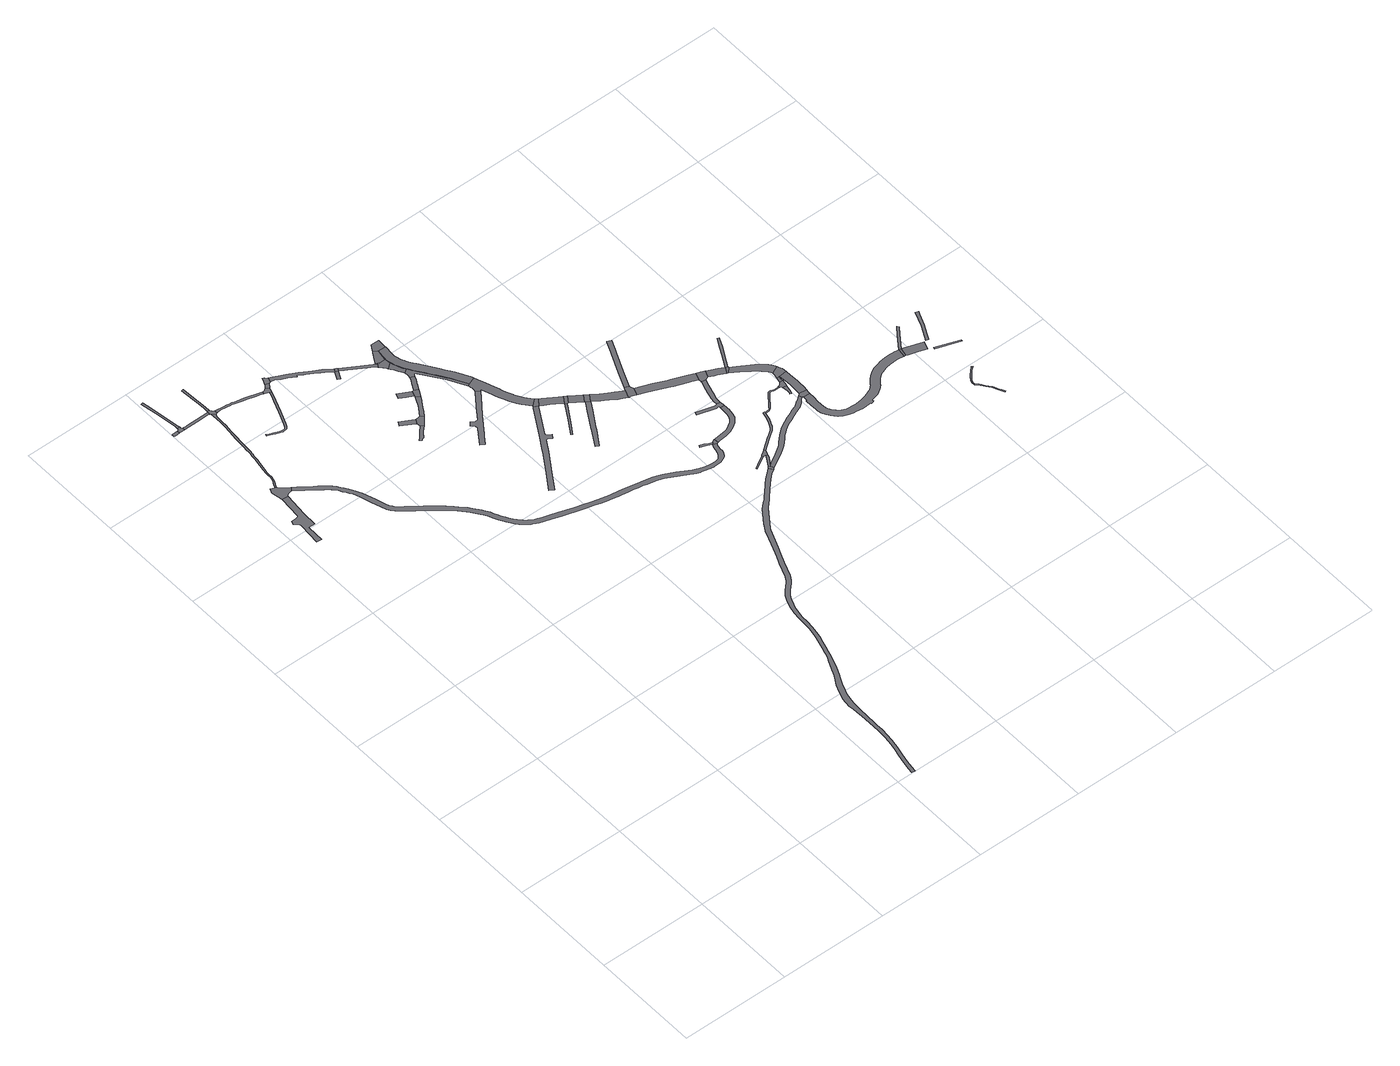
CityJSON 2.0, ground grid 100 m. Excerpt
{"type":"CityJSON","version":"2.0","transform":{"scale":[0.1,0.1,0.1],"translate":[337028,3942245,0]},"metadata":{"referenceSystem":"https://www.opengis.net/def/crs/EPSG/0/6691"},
"CityObjects":{
"road1":{"type":"Road","attributes":{"RoadStructureAttribute.sectionType":"1"},"geometry":[{"type":"MultiSurface","lod":"1","boundaries":[[[0,1,2,3,4,5,6,7,8,9,10,11,12,13,14,15,16,17]]]}]},
"road2":{"type":"Road","geometry":[{"type":"MultiSurface","lod":"1","boundaries":[[[18,19,20,21,0,17,22,23,24,25,26,27,28,29]]]}]},
"road3":{"type":"Road","geometry":[{"type":"MultiSurface","lod":"1","boundaries":[[[30,31,32,33,34,35]]]}]},
"road4":{"type":"Road","geometry":[{"type":"MultiSurface","lod":"1","boundaries":[[[34,36,37,38,39,40,41,42,43,44,35]]]}]},
"road5":{"type":"Road","attributes":{"RoadStructureAttribute.sectionType":"1"},"geometry":[{"type":"MultiSurface","lod":"1","boundaries":[[[45,46,47,48,49,50,51,52,53,54,55,42,41]]]}]},
"road6":{"type":"Road","attributes":{"RoadStructureAttribute.sectionType":"1"},"geometry":[{"type":"MultiSurface","lod":"1","boundaries":[[[28,56,57,58,59,60,61,62,63,64,65,66,67,68,69,70,71,72,73,74,75,76,77,78,79,80,81,82,83,84,85,86,87,88,89,90,91,92,93,94,95,96,97,98,99,100,101,102,103,104,105,106,107,108,109,110,111,29]]]}]},
"road7":{"type":"Road","attributes":{"RoadStructureAttribute.sectionType":"1"},"geometry":[{"type":"MultiSurface","lod":"1","boundaries":[[[112,113,114,115,38,37,116,117,118,119,120]]]}]},
"road8":{"type":"Road","geometry":[{"type":"MultiSurface","lod":"1","boundaries":[[[120,121,122,86,85,123,124,125,126,127,128,129,130,131,112]]]}]},
"road9":{"type":"Road","attributes":{"RoadStructureAttribute.sectionType":"1"},"geometry":[{"type":"MultiSurface","lod":"1","boundaries":[[[130,132,133,134,135,136,137,138,139,131]]]}]},
"road10":{"type":"Road","attributes":{"RoadStructureAttribute.sectionType":"1"},"geometry":[{"type":"MultiSurface","lod":"1","boundaries":[[[124,140,141,142,143,144,145,146,147,148,149,150,151,152,153,154,155,156,157,158,159,160,161,162,163,164,165,166,167,125]]]}]},
"road11":{"type":"Road","attributes":{"RoadStructureAttribute.sectionType":"1"},"geometry":[{"type":"MultiSurface","lod":"1","boundaries":[[[168,169,170,171,172,173,174,175,176,177,178,179,180,181,182,183,184,185,186,187,188,189,190,191,192,193,194,195]]]}]},
"road12":{"type":"Road","geometry":[{"type":"MultiSurface","lod":"1","boundaries":[[[196,197,198,199,200,154,153,201,202,195,194,203,204,205,206]]]}]},
"road13":{"type":"Road","attributes":{"RoadStructureAttribute.sectionType":"1"},"geometry":[{"type":"MultiSurface","lod":"1","boundaries":[[[207,208,209,196,206,210,211,212]]]}]},
"road14":{"type":"Road","geometry":[{"type":"MultiSurface","lod":"1","boundaries":[[[213,214,215,216,217,218,219,220,221,207,212]]]}]},
"road15":{"type":"Road","attributes":{"RoadStructureAttribute.sectionType":"1"},"geometry":[{"type":"MultiSurface","lod":"1","boundaries":[[[222,223,224,225,226,227,228,229,230,231,232,233,234,235,236,237,238,239,240,241,242,243,244,245,215,214]]]}]},
"road16":{"type":"Road","attributes":{"RoadStructureAttribute.sectionType":"1"},"geometry":[{"type":"MultiSurface","lod":"1","boundaries":[[[246,247,248,249,250,251,252,253,254,255]]]}]},
"road17":{"type":"Road","geometry":[{"type":"MultiSurface","lod":"1","boundaries":[[[256,257,258,259,260]]]}]},
"road18":{"type":"Road","attributes":{"RoadStructureAttribute.sectionType":"1"},"geometry":[{"type":"MultiSurface","lod":"1","boundaries":[[[261,262,263,264,265,266,267,268,269,270,271,272,273,274,275,276,277,278,279,280,281,282,283,284,285,286,287,288,289,290,291,292,293,294,295,296,297,298,299,300,301,302,303,304,305,306,307,308,309,310,311,312,313,314,315,316,317,318,319,320,321,322,323,324,325,326,327,328,329,330,331,332,333,334,335,336,337,338,339,340,341,342,343,344,345,346,347,348,349,350,351,352,353,354,355,356,357,358,359,360,25,24,361,362,363,364,365,366,367,368,369,370,371,372,373,374,375,376,377,378,379,380,381,382,383,384,385,386,387,388,389,390,391,392,393,394,395,396,397,398,399,400,401,402,403,404,405,406,407,408,409,410,411,412,413,414,415,416,417,418,419,420,421,422,423,424,425,426,427,428,429,430,431,432,433,434,435,436,437,438,439,440,441,442,443,444,445,446,447,448,449,450,451,452,453,454,455,456,457,458,459]]]}]},
"road19":{"type":"Road","geometry":[{"type":"MultiSurface","lod":"1","boundaries":[[[246,255,460,461,462,463,256,260]]]}]},
"road20":{"type":"Road","attributes":{"RoadStructureAttribute.sectionType":"1"},"geometry":[{"type":"MultiSurface","lod":"1","boundaries":[[[464,465,466,467,468,469,470,471,472,473,474,475,476,477,478,479,480,481,482,483,484,485,486,487,488,489,490,491,492,493,494,495,496,497,498,499,500,501,502,503,504,505,506,507,508,509,510,511,512,513,514,515,516,517,518,519,520,521,522,523,524,525,526,527,528,529,530,531,532,533,534,535,536,537,538,539,540,541,542,543,544,545,546,547,548,549,550,551,552,553,554,555,556,557,558,559,560,561,562,563,564,565,566,567,568,569,570,571,572,573,574,575,576,577,578,579,580,581,582,583,584]]]}]},
"road21":{"type":"Road","geometry":[{"type":"MultiSurface","lod":"1","boundaries":[[[585,239,238,586,587]]]}]},
"road22":{"type":"Road","attributes":{"RoadStructureAttribute.sectionType":"1"},"geometry":[{"type":"MultiSurface","lod":"1","boundaries":[[[588,589,590,591,592,462,461,593,594,595,596,597]]]}]},
"road23":{"type":"Road","geometry":[{"type":"MultiSurface","lod":"1","boundaries":[[[598,599,600,601,602,603,604]]]}]},
"road24":{"type":"Road","attributes":{"RoadStructureAttribute.sectionType":"1"},"geometry":[{"type":"MultiSurface","lod":"1","boundaries":[[[605,606,607,587,586,238,608,609,586,610,611,612,613,614,615]]]}]},
"road25":{"type":"Road","geometry":[{"type":"MultiSurface","lod":"1","boundaries":[[[616,617,618,619,620,598,604,621,588,597]]]}]},
"road26":{"type":"Road","attributes":{"RoadStructureAttribute.sectionType":"1"},"geometry":[{"type":"MultiSurface","lod":"1","boundaries":[[[622,623,624,625,626,627,628,629,630,631,632,633,634,635,636,637,638,639,640,641,642,643,644,645]]]}]},
"road27":{"type":"Road","geometry":[{"type":"MultiSurface","lod":"1","boundaries":[[[646,647,648,649,650,651,652,653,654,655,656,657,658,659,660,661,662,663,664,665,666,667,668,669,670,671,672,673,674]]]}]},
"road28":{"type":"Road","geometry":[{"type":"MultiSurface","lod":"1","boundaries":[[[617,675,676,677,678,679,680,681,682,618]]]}]},
"road29":{"type":"Road","geometry":[{"type":"MultiSurface","lod":"1","boundaries":[[[683,684,685,686,687,688,689,605,615,690,691,692]]]}]},
"road30":{"type":"Road","attributes":{"RoadStructureAttribute.sectionType":"1"},"geometry":[{"type":"MultiSurface","lod":"1","boundaries":[[[693,694,695,696,697,698,699,700,701,702,703,704,705,683,692]]]}]},
"road31":{"type":"Road","attributes":{"RoadStructureAttribute.sectionType":"1"},"geometry":[{"type":"MultiSurface","lod":"1","boundaries":[[[706,707,708,709,710,711,686,685,712,713,714,715]]]}]},
"road32":{"type":"Road","attributes":{"RoadStructureAttribute.sectionType":"1"},"geometry":[{"type":"MultiSurface","lod":"1","boundaries":[[[678,716,717,718,719,720,721,722,723,724,725,726,727,728,729,730,731,732,733,734,735,736,699,698,737,738,679]]]}]},
"road33":{"type":"Road","geometry":[{"type":"MultiSurface","lod":"1","boundaries":[[[739,740,715,714,741,742,743]]]}]},
"road34":{"type":"Road","attributes":{"RoadStructureAttribute.sectionType":"1"},"geometry":[{"type":"MultiSurface","lod":"1","boundaries":[[[744,745,746,747,748,749,750,751,752,753,754,755,756,757,758,759,741,714,760,761,762,763,764,765,766,767,768,769,770,771,772,773,774,775,776,777,725,778]]]}]},
"road35":{"type":"Road","geometry":[{"type":"MultiSurface","lod":"1","boundaries":[[[725,724,779,780,781,782,645,644,783,784,785,786,787,788,789,790,791,792,793,794,795,796,797,798,799,800,801,802,803,804,805,806,807,778]]]}]},
"road36":{"type":"Road","geometry":[{"type":"MultiSurface","lod":"1","boundaries":[[[808,809,796,795,646,674]]]}]},
"road37":{"type":"Road","attributes":{"RoadStructureAttribute.sectionType":"1"},"geometry":[{"type":"MultiSurface","lod":"1","boundaries":[[[810,811,812,813,814,815,816,817,818,819,820]]]}]},
"road38":{"type":"Road","attributes":{"RoadStructureAttribute.sectionType":"1"},"geometry":[{"type":"MultiSurface","lod":"1","boundaries":[[[821,822,823,824,825,826,827,828,808,674]]]}]},
"road39":{"type":"Road","geometry":[{"type":"MultiSurface","lod":"1","boundaries":[[[819,829,830,831,832,826,825,833,834,820]]]}]},
"road40":{"type":"Road","attributes":{"RoadStructureAttribute.sectionType":"1"},"geometry":[{"type":"MultiSurface","lod":"1","boundaries":[[[835,836,837,838,839,840,841,842,843,844,845,846,847,848,835,849,850,851,852,853,854,855,856,857,858,859,860,861,862,863,864,865]]]}]},
"road41":{"type":"Road","attributes":{"RoadStructureAttribute.sectionType":"1"},"geometry":[{"type":"MultiSurface","lod":"1","boundaries":[[[866,832,831,867,868]]]}]},
"road42":{"type":"Road","geometry":[{"type":"MultiSurface","lod":"1","boundaries":[[[868,867,836,835,865]]]}]},
"road43":{"type":"Road","geometry":[{"type":"MultiSurface","lod":"1","boundaries":[[[869,870,871,872,873,874,875,459]]]}]},
"road44":{"type":"Road","geometry":[{"type":"MultiSurface","lod":"1","boundaries":[[[876,877,869,459,458,878,879,880]]]}]},
"road45":{"type":"Road","geometry":[{"type":"MultiSurface","lod":"1","boundaries":[[[881,882,883,884,885,886]]]}]},
"road46":{"type":"Road","geometry":[{"type":"MultiSurface","lod":"1","boundaries":[[[887,888,889,890,464,584]]]}]},
"road47":{"type":"Road","attributes":{"RoadStructureAttribute.sectionType":"1"},"geometry":[{"type":"MultiSurface","lod":"1","boundaries":[[[891,892,890,889,893,894,895,896]]]}]},
"road48":{"type":"Road","geometry":[{"type":"MultiSurface","lod":"1","boundaries":[[[897,898,899,857,856,900,901,902,903,904,905,906]]]}]},
"road49":{"type":"Road","geometry":[{"type":"MultiSurface","lod":"1","boundaries":[[[895,907,908,909,910,911,912,913,886,885,914,896]]]}]},
"road50":{"type":"Road","attributes":{"RoadStructureAttribute.sectionType":"1"},"geometry":[{"type":"MultiSurface","lod":"1","boundaries":[[[915,916,917,918,919,920,921,922,923,924,925,926,927,928,929,930,931,932,933,934,935,936,937,938,939,940,941,942,943,944,945,946,947,948,949,950,951,952,953,954,955,956,876,880]]]}]},
"road51":{"type":"Road","geometry":[{"type":"MultiSurface","lod":"1","boundaries":[[[957,958,959,960,961,962,963,964,965,939,938,966,967]]]}]},
"road52":{"type":"Road","attributes":{"RoadStructureAttribute.sectionType":"1"},"geometry":[{"type":"MultiSurface","lod":"1","boundaries":[[[897,968,969,970,971,972,973,974,975,976,898]]]}]},
"road53":{"type":"Road","attributes":{"RoadStructureAttribute.sectionType":"1"},"geometry":[{"type":"MultiSurface","lod":"1","boundaries":[[[977,978,979,980,981,906,905,982,983,984,985,986,987,988,989]]]}]},
"road54":{"type":"Road","attributes":{"RoadStructureAttribute.sectionType":"1"},"geometry":[{"type":"MultiSurface","lod":"1","boundaries":[[[990,991,992,993,994,995,996,997,998,999,1000,1001,1002,1003,1004,1005,1006,1007,1008,1009,1010,1011,1012,889,888,1013,1014,1015,1016,1017,1018,1019,1020,1021,1022,1023,1024,1025,1026,1027,1028,1029,1030,1031,1032,1033,1034,1035,1036,1037,1038]]]}]},
"road55":{"type":"Road","attributes":{"RoadStructureAttribute.sectionType":"1"},"geometry":[{"type":"MultiSurface","lod":"1","boundaries":[[[1039,1040,1041,1042,1043,1044,1045,1046,1047,1048,1049,1050,1051,1052,957,967]]]}]},
"road56":{"type":"Road","attributes":{"RoadStructureAttribute.sectionType":"1"},"geometry":[{"type":"MultiSurface","lod":"1","boundaries":[[[1053,1054,1055,1056,1057,1058,1059,1060,1061,1062,1063,1064,1065,1066,1067,1068,1069,1070,1071,1072,1073,1074,1075,1076,1077,1078,1079,1080,1081,1082,1083,909,908,1084,1085,1086,1087,1088,1089,1090,1091,1092,1093,1094,1095,1096,1097,1098,1099,1100,1101,1102,1103,1104,1105,1106,1107,1108,1109,1110,1111,1112,1113]]]}]},
"road57":{"type":"Road","geometry":[{"type":"MultiSurface","lod":"1","boundaries":[[[1114,1115,1046,1045,1116,1117,1118,989,988]]]}]},
"road58":{"type":"Road","attributes":{"RoadStructureAttribute.sectionType":"1"},"geometry":[{"type":"MultiSurface","lod":"1","boundaries":[[[1119,1120,1121,1122,1123,1124,1125,1126,1127,1128,1117,1116]]]}]},
"road59":{"type":"Road","geometry":[{"type":"MultiSurface","lod":"1","boundaries":[[[1129,1130,1131,1126,1125,1132]]]}]},
"road60":{"type":"Road","geometry":[{"type":"MultiSurface","lod":"1","boundaries":[[[1133,1134,1135,1136,1137,1138,1139,1140,1141]]]}]},
"road61":{"type":"Road","geometry":[{"type":"MultiSurface","lod":"1","boundaries":[[[1142,1143,1144,1145,1053,1113,1146,1147,1141,1140,1148,1149,1150,1151]]]}]},
"road62":{"type":"Road","attributes":{"RoadStructureAttribute.sectionType":"1"},"geometry":[{"type":"MultiSurface","lod":"1","boundaries":[[[1152,1153,1154,1155,1156,1157,1158,1159,1160,1161,1162,1163,1164,1165,1166,1167,1168,1169,1170,1171,1129,1132]]]}]},
"road63":{"type":"Road","geometry":[{"type":"MultiSurface","lod":"1","boundaries":[[[1172,1173,1174,1175,1176,990,1038,1177,1178]]]}]},
"road64":{"type":"Road","attributes":{"RoadStructureAttribute.sectionType":"1"},"geometry":[{"type":"MultiSurface","lod":"1","boundaries":[[[1131,1179,1180,1181,1182,1183,1184,1126]]]}]},
"road65":{"type":"Road","attributes":{"RoadStructureAttribute.sectionType":"1"},"geometry":[{"type":"MultiSurface","lod":"1","boundaries":[[[1185,1186,1187,1188,1189,1142,1151]]]}]},
"road66":{"type":"Road","attributes":{"RoadStructureAttribute.sectionType":"1"},"geometry":[{"type":"MultiSurface","lod":"1","boundaries":[[[1190,1191,1192,1193,1194,1195,1196,1197,1198,1199,1175,1174]]]}]},
"road67":{"type":"Road","geometry":[{"type":"MultiSurface","lod":"1","boundaries":[[[1200,1201,1202,1203,1187,1186,1204,1205,1195,1194,1206,1207,1163,1162]]]}]},
"road68":{"type":"Road","attributes":{"RoadStructureAttribute.sectionType":"1"},"geometry":[{"type":"MultiSurface","lod":"1","boundaries":[[[1208,1209,1210,1211,1212,1213,1214,1215,1216,1217,1218,1219,1220,1221,1222,1223,1224,1225,1226,1227,1228,1229,1230,1231,1232,1233,1234,1235,1236,1237,1238,1239,1240,1241,1242,1243,1244,1245,1246,1247,1248,1249,1250,1251,1252,1253,1254,1255,1256,1257,1258,1259,1260,1261,1262,1263,1264,1265,1266,1267,1268,1269,1270,1271,1272,1273,1274,1275,1276,1277,1278,1279,1280,1281,1282,1283,1284,1285,1286,1287,1288,1289,1290,1291,1292,1293,1294,1295,1296,1297,1298,1299,1300,1301,1172,1178]]]}]},
"road69":{"type":"Road","geometry":[{"type":"MultiSurface","lod":"1","boundaries":[[[1302,1303,1304,1305,1259,1258]]]}]},
"road70":{"type":"Road","attributes":{"RoadStructureAttribute.sectionType":"1"},"geometry":[{"type":"MultiSurface","lod":"1","boundaries":[[[1306,1307,1308,1309,1310,1311,1312,1313,1314,1315,1316,1317,1318,1319,1320,1321,1322,1323,1324,1325,1326,1327,1328,1329,1330,1331,1332,1333,1334,1335,1336,1337,1338,1339]]]}]},
"road71":{"type":"Road","geometry":[{"type":"MultiSurface","lod":"1","boundaries":[[[1340,1304,1303,1341,1342,1343,1344,1345]]]}]},
"road72":{"type":"Road","attributes":{"RoadStructureAttribute.sectionType":"1"},"geometry":[{"type":"MultiSurface","lod":"1","boundaries":[[[1346,1347,1348,1349,1305,1304]]]}]},
"road73":{"type":"Road","geometry":[{"type":"MultiSurface","lod":"1","boundaries":[[[1350,1306,1339,1351,1352,1353]]]}]},
"road74":{"type":"Road","geometry":[{"type":"MultiSurface","lod":"1","boundaries":[[[1354,1355,1356,1357]]]}]},
"road75":{"type":"Road","attributes":{"RoadStructureAttribute.sectionType":"1"},"geometry":[{"type":"MultiSurface","lod":"1","boundaries":[[[1358,1359,1360,1361,1362,1363,1364,1365]]]}]}
},
"vertices":[
[226,5370,0],[209,5161,0],[201,5154,0],[191,5149,0],[181,5147,0],[137,5147,0],[123,5112,0],[144,5099,0],[157,5086,0],[162,5077,0],[165,5065,0],[166,5055,0],[149,4856,0],[194,4853,0],[198,5012,0],[256,5008,0],[263,5152,0],[281,5365,0],
[263,5499,0],[261,5500,0],[225,5516,0],[207,5476,0],[287,5377,0],[299,5386,0],[339,5392,0],[362,5425,0],[274,5488,0],[274,5496,0],[275,5498,0],[265,5501,0],
[17,6445,0],[3,6444,0],[7,6419,0],[19,6420,0],[64,6423,0],[60,6448,0],
[79,6424,0],[114,6424,0],[114,6445,0],[108,6450,0],[103,6458,0],[102,6469,0],[79,6465,0],[76,6458,0],[71,6452,0],
[100,6478,0],[97,6498,0],[90,6550,0],[75,6660,0],[51,6809,0],[44,6849,0],[27,6846,0],[33,6806,0],[58,6657,0],[80,6495,0],[79,6476,0],
[280,5515,0],[296,5546,0],[303,5560,0],[308,5575,0],[313,5589,0],[316,5606,0],[317,5640,0],[319,5666,0],[324,5700,0],[334,5747,0],[336,5754,0],[348,5810,0],[349,5834,0],[353,5859,0],[358,5888,0],[358,5889,0],[362,5916,0],[363,5949,0],[367,5988,0],[371,6032,0],[373,6062,0],[376,6092,0],[384,6176,0],[392,6255,0],[394,6292,0],[396,6344,0],[396,6361,0],[399,6375,0],[401,6380,0],[406,6387,0],[378,6411,0],[380,6391,0],[380,6345,0],[378,6299,0],[377,6256,0],[369,6178,0],[361,6093,0],[356,6033,0],[352,5990,0],[348,5950,0],[347,5917,0],[344,5896,0],[343,5891,0],[338,5861,0],[334,5835,0],[333,5811,0],[323,5758,0],[312,5703,0],[309,5667,0],[307,5641,0],[306,5607,0],[303,5591,0],[298,5578,0],[294,5563,0],[287,5550,0],[271,5519,0],
[370,6444,0],[160,6443,0],[132,6443,0],[125,6444,0],[160,6423,0],[241,6423,0],[331,6423,0],[363,6424,0],[368,6423,0],
[371,6422,0],[375,6419,0],[415,6393,0],[424,6396,0],[423,6422,0],[418,6424,0],[410,6429,0],[402,6437,0],[398,6444,0],[394,6457,0],[375,6457,0],
[393,6505,0],[390,6584,0],[380,6754,0],[371,6753,0],[360,6752,0],[368,6628,0],[370,6583,0],[374,6503,0],
[465,6399,0],[506,6396,0],[532,6393,0],[547,6390,0],[569,6386,0],[587,6381,0],[622,6372,0],[649,6366,0],[682,6359,0],[705,6353,0],[731,6345,0],[769,6334,0],[821,6319,0],[833,6315,0],[840,6336,0],[825,6338,0],[775,6353,0],[736,6365,0],[711,6372,0],[687,6378,0],[653,6385,0],[626,6392,0],[603,6398,0],[584,6402,0],[573,6405,0],[559,6407,0],[534,6410,0],[508,6413,0],
[873,6291,0],[869,6269,0],[843,6209,0],[798,6094,0],[748,5972,0],[734,5944,0],[722,5931,0],[713,5927,0],[702,5926,0],[694,5926,0],[673,5932,0],[639,5944,0],[597,5963,0],[568,5975,0],[562,5961,0],[591,5949,0],[633,5931,0],[669,5918,0],[692,5911,0],[703,5911,0],[716,5913,0],[731,5918,0],[747,5936,0],[762,5966,0],[812,6088,0],[857,6203,0],[892,6289,0],[874,6296,0],
[877,6352,0],[869,6346,0],[863,6341,0],[853,6337,0],[848,6336,0],[860,6305,0],[870,6299,0],[893,6291,0],[901,6317,0],[905,6329,0],[907,6332,0],
[900,6385,0],[898,6379,0],[884,6361,0],[915,6344,0],[923,6361,0],[932,6370,0],
[938,6374,0],[946,6376,0],[965,6418,0],[953,6424,0],[946,6427,0],[943,6434,0],[943,6441,0],[928,6448,0],[913,6414,0],
[955,6376,0],[968,6375,0],[983,6374,0],[999,6370,0],[1012,6363,0],[1024,6352,0],[1033,6343,0],[1080,6321,0],[1147,6285,0],[1151,6296,0],[1199,6266,0],[1213,6258,0],[1295,6210,0],[1313,6199,0],[1327,6192,0],[1343,6181,0],[1405,6137,0],[1424,6162,0],[1343,6217,0],[1303,6240,0],[1228,6284,0],[1218,6290,0],[1183,6311,0],[1098,6357,0],
[1550,5272,0],[1507,5226,0],[1464,5175,0],[1448,5157,0],[1466,5143,0],[1483,5162,0],[1491,5157,0],[1530,5206,0],[1573,5251,0],[1574,5251,0],
[1568,5345,0],[1446,5415,0],[1424,5376,0],[1543,5307,0],[1545,5306,0],
[3167,3632,0],[3164,3617,0],[3159,3605,0],[3156,3592,0],[3153,3582,0],[3150,3566,0],[3145,3553,0],[3139,3538,0],[3125,3521,0],[3115,3513,0],[3106,3507,0],[3099,3502,0],[3088,3501,0],[3070,3500,0],[3046,3501,0],[3019,3505,0],[2997,3509,0],[2974,3513,0],[2932,3526,0],[2916,3533,0],[2901,3540,0],[2884,3548,0],[2858,3562,0],[2771,3612,0],[2676,3662,0],[2630,3679,0],[2601,3690,0],[2523,3705,0],[2492,3712,0],[2447,3721,0],[2406,3728,0],[2361,3736,0],[2299,3747,0],[2269,3751,0],[2258,3753,0],[2222,3759,0],[2188,3767,0],[2155,3775,0],[2121,3784,0],[2063,3799,0],[1996,3816,0],[1923,3837,0],[1856,3857,0],[1799,3877,0],[1724,3901,0],[1712,3905,0],[1663,3919,0],[1626,3934,0],[1605,3942,0],[1582,3954,0],[1574,3959,0],[1559,3969,0],[1540,3982,0],[1526,3997,0],[1510,4013,0],[1500,4023,0],[1493,4031,0],[1475,4058,0],[1455,4087,0],[1442,4110,0],[1424,4142,0],[1409,4171,0],[1396,4199,0],[1388,4224,0],[1367,4260,0],[1350,4283,0],[1304,4346,0],[1282,4374,0],[1258,4399,0],[1208,4455,0],[1161,4497,0],[1114,4535,0],[1050,4588,0],[1028,4607,0],[978,4646,0],[935,4678,0],[912,4697,0],[876,4726,0],[859,4741,0],[840,4766,0],[827,4788,0],[810,4827,0],[784,4915,0],[777,4936,0],[749,5024,0],[734,5052,0],[722,5076,0],[708,5100,0],[694,5124,0],[673,5152,0],[658,5178,0],[642,5200,0],[615,5228,0],[595,5247,0],[569,5267,0],[532,5298,0],[504,5320,0],[445,5363,0],[400,5396,0],[366,5422,0],[342,5390,0],[422,5332,0],[481,5290,0],[508,5268,0],[545,5238,0],[570,5218,0],[588,5201,0],[612,5176,0],[626,5157,0],[641,5130,0],[662,5103,0],[675,5081,0],[689,5057,0],[705,5021,0],[710,5008,0],[741,4902,0],[767,4812,0],[787,4767,0],[803,4740,0],[826,4711,0],[847,4692,0],[883,4662,0],[907,4642,0],[950,4610,0],[1000,4571,0],[1022,4552,0],[1085,4500,0],[1132,4462,0],[1177,4423,0],[1225,4369,0],[1248,4345,0],[1268,4319,0],[1316,4254,0],[1329,4235,0],[1347,4205,0],[1354,4182,0],[1369,4151,0],[1385,4121,0],[1402,4088,0],[1417,4063,0],[1438,4032,0],[1458,4003,0],[1477,3981,0],[1494,3965,0],[1511,3947,0],[1533,3932,0],[1550,3920,0],[1560,3915,0],[1586,3901,0],[1609,3892,0],[1648,3876,0],[1699,3862,0],[1710,3858,0],[1784,3834,0],[1842,3814,0],[1910,3794,0],[1984,3773,0],[2052,3756,0],[2109,3740,0],[2144,3731,0],[2177,3724,0],[2213,3715,0],[2262,3707,0],[2292,3702,0],[2353,3692,0],[2398,3684,0],[2438,3677,0],[2483,3668,0],[2514,3661,0],[2589,3646,0],[2615,3637,0],[2658,3621,0],[2749,3573,0],[2835,3523,0],[2862,3508,0],[2884,3497,0],[2901,3492,0],[2917,3487,0],[2929,3485,0],[2955,3477,0],[3004,3469,0],[3034,3465,0],[3062,3463,0],[3085,3464,0],[3103,3467,0],[3119,3474,0],[3142,3482,0],[3155,3489,0],[3161,3494,0],[3172,3507,0],[3188,3539,0],[3190,3548,0],[3193,3583,0],[3195,3595,0],[3198,3609,0],[3201,3618,0],[3205,3628,0],[3210,3635,0],[3175,3650,0],
[1614,5297,0],[1638,5327,0],[1611,5348,0],[1571,5343,0],
[3344,3178,0],[3325,3162,0],[3306,3145,0],[3259,3105,0],[3224,3070,0],[3213,3059,0],[3123,2961,0],[3108,2946,0],[3085,2926,0],[3039,2884,0],[2950,2759,0],[2907,2693,0],[2905,2690,0],[2876,2612,0],[2837,2508,0],[2800,2427,0],[2769,2357,0],[2718,2222,0],[2694,2183,0],[2680,2165,0],[2653,2140,0],[2621,2110,0],[2590,2072,0],[2567,2028,0],[2550,1979,0],[2538,1940,0],[2526,1886,0],[2518,1822,0],[2515,1748,0],[2510,1684,0],[2500,1627,0],[2488,1573,0],[2472,1517,0],[2455,1460,0],[2442,1412,0],[2428,1368,0],[2404,1318,0],[2369,1240,0],[2341,1179,0],[2314,1137,0],[2287,1091,0],[2258,1020,0],[2243,978,0],[2235,947,0],[2228,904,0],[2223,855,0],[2224,840,0],[2227,808,0],[2231,765,0],[2232,714,0],[2233,666,0],[2232,619,0],[2232,568,0],[2232,504,0],[2227,436,0],[2222,374,0],[2206,290,0],[2185,209,0],[2169,127,0],[2156,59,0],[2148,7,0],[2178,2,0],[2186,54,0],[2198,121,0],[2215,202,0],[2235,284,0],[2251,370,0],[2257,433,0],[2262,503,0],[2262,569,0],[2262,619,0],[2263,665,0],[2266,712,0],[2267,753,0],[2270,796,0],[2271,835,0],[2273,854,0],[2278,897,0],[2284,937,0],[2291,963,0],[2304,1003,0],[2331,1068,0],[2355,1115,0],[2378,1162,0],[2405,1226,0],[2435,1305,0],[2455,1357,0],[2470,1403,0],[2484,1452,0],[2501,1508,0],[2517,1566,0],[2530,1621,0],[2540,1680,0],[2545,1747,0],[2548,1819,0],[2559,1880,0],[2571,1930,0],[2585,1968,0],[2604,2013,0],[2623,2050,0],[2650,2083,0],[2680,2111,0],[2709,2137,0],[2727,2159,0],[2754,2204,0],[2806,2342,0],[2845,2428,0],[2874,2493,0],[2914,2598,0],[2945,2670,0],[2958,2690,0],[2987,2733,0],[3074,2855,0],[3113,2896,0],[3138,2920,0],[3153,2934,0],[3212,2998,0],[3252,3042,0],[3286,3076,0],[3332,3116,0],[3370,3142,0],
[1438,6155,0],[1434,6126,0],[1448,6148,0],
[1716,5527,0],[1696,5484,0],[1683,5459,0],[1662,5423,0],[1638,5385,0],[1667,5365,0],[1690,5405,0],[1724,5459,0],[1728,5466,0],[1753,5508,0],
[1737,5589,0],[1736,5590,0],[1625,5650,0],[1604,5603,0],[1661,5572,0],[1716,5542,0],[1719,5541,0],
[1712,5983,0],[1688,5997,0],[1508,6108,0],[1368,6062,0],[1394,6047,0],[1474,6100,0],[1478,6098,0],[1495,6087,0],[1628,6005,0],[1675,5975,0],[1695,5955,0],
[1784,5562,0],[1788,5570,0],[1752,5589,0],[1750,5587,0],[1744,5587,0],[1720,5538,0],
[2061,5202,0],[2032,5161,0],[2014,5139,0],[1986,5101,0],[1963,5069,0],[1935,5031,0],[1906,5029,0],[1878,5052,0],[1851,5018,0],[1876,4996,0],[1881,4964,0],[1871,4950,0],[1843,4910,0],[1842,4909,0],[1830,4891,0],[1779,4817,0],[1816,4794,0],[1867,4867,0],[1878,4883,0],[1879,4884,0],[1993,5043,0],[2057,5126,0],[2148,5246,0],[2112,5273,0],
[2355,4857,0],[2348,4845,0],[2226,4641,0],[2201,4600,0],[2129,4479,0],[2106,4440,0],[2093,4421,0],[1986,4257,0],[1884,4103,0],[1922,4078,0],[2024,4233,0],[2144,4416,0],[2211,4526,0],[2215,4527,0],[2219,4527,0],[2221,4526,0],[2224,4525,0],[2260,4502,0],[2284,4540,0],[2248,4563,0],[2242,4567,0],[2240,4570,0],[2240,4572,0],[2240,4577,0],[2242,4580,0],[2243,4581,0],[2263,4615,0],[2388,4824,0],[2395,4834,0],
[1808,5607,0],[1823,5634,0],[1840,5666,0],[1853,5696,0],[1817,5714,0],[1804,5684,0],[1787,5652,0],[1754,5594,0],
[1795,5931,0],[1791,5954,0],[1790,5983,0],[1744,5982,0],[1738,5978,0],[1732,5976,0],[1722,5977,0],[1701,5947,0],[1741,5898,0],[1745,5893,0],
[1757,5876,0],[1768,5861,0],[1780,5843,0],[1792,5817,0],[1801,5802,0],[1814,5774,0],[1852,5799,0],[1835,5823,0],[1827,5841,0],[1818,5863,0],[1812,5881,0],[1803,5906,0],[1802,5909,0],
[1763,6101,0],[1726,6039,0],[1703,6000,0],[1708,5996,0],[1715,5992,0],[1724,5987,0],[1790,5985,0],[1796,6028,0],[1806,6084,0],[1768,6109,0],
[1862,5712,0],[1869,5724,0],[1910,5670,0],[1934,5637,0],[1958,5602,0],[2017,5518,0],[2033,5493,0],[2062,5440,0],[2106,5351,0],[2129,5363,0],[2078,5449,0],[2048,5502,0],[2032,5528,0],[1975,5614,0],[1956,5642,0],[1952,5650,0],[1924,5689,0],[1899,5725,0],[1889,5739,0],[1882,5749,0],[1869,5769,0],[1819,5742,0],[1821,5730,0],
[1791,6144,0],[1774,6119,0],[1877,6082,0],[1880,6165,0],[1805,6167,0],
[2190,5404,0],[2123,5530,0],[2103,5562,0],[2079,5599,0],[2053,5639,0],[1947,5793,0],[1933,5814,0],[1911,5848,0],[1906,5857,0],[1896,5877,0],[1889,5891,0],[1882,5912,0],[1875,5936,0],[1869,5964,0],[1870,5991,0],[1877,6078,0],[1798,5995,0],[1796,5974,0],[1797,5958,0],[1801,5937,0],[1805,5919,0],[1813,5891,0],[1822,5863,0],[1832,5844,0],[1843,5821,0],[1873,5775,0],[1887,5753,0],[1938,5678,0],[1963,5641,0],[1974,5625,0],[1993,5599,0],[2061,5493,0],[2084,5450,0],[2126,5370,0],[2196,5388,0],
[2112,5340,0],[2116,5327,0],[2119,5312,0],[2118,5290,0],[2160,5258,0],[2162,5253,0],[2194,5162,0],[2197,5155,0],[2206,5127,0],[2219,5095,0],[2226,5081,0],[2230,5072,0],[2254,5017,0],[2281,4967,0],[2303,4932,0],[2341,4889,0],[2361,4867,0],[2417,4916,0],[2396,4939,0],[2363,4977,0],[2346,5005,0],[2321,5050,0],[2318,5056,0],[2299,5102,0],[2283,5146,0],[2274,5178,0],[2270,5189,0],[2234,5286,0],[2208,5358,0],
[2440,4895,0],[2431,4900,0],
[2556,4702,0],[2475,4574,0],[2428,4500,0],[2393,4445,0],[2407,4437,0],[2418,4454,0],[2441,4490,0],[2488,4565,0],[2571,4691,0],[2580,4710,0],[2565,4720,0],
[2429,4815,0],[2470,4791,0],[2549,4742,0],[2557,4736,0],[2566,4730,0],[2607,4789,0],[2577,4810,0],[2463,4880,0],
[2583,4712,0],[2585,4713,0],[2591,4710,0],[2633,4771,0],[2567,4727,0],[2567,4723,0],
[2735,4610,0],[2701,4631,0],[2697,4623,0],[2652,4550,0],[2564,4404,0],[2552,4384,0],[2546,4373,0],[2533,4349,0],[2460,4227,0],[2486,4209,0],[2578,4350,0],[2586,4364,0],[2597,4381,0],[2687,4529,0],[2801,4567,0],[2851,4533,0],[2856,4530,0],[2898,4503,0],[2910,4496,0],[2917,4490,0],[2929,4481,0],[2986,4454,0],[3020,4527,0],[3005,4533,0],[2977,4548,0],[2975,4549,0],[2943,4566,0],[2898,4592,0],[2846,4625,0],[2841,4628,0],[2778,4672,0],
[2690,4732,0],[2693,4639,0],[2736,4701,0],
[3188,3666,0],[3163,3678,0],[3129,3696,0],[3089,3713,0],[3080,3694,0],[3121,3678,0],[3155,3660,0],
[3218,3682,0],[3203,3674,0],[3215,3639,0],[3219,3640,0],[3224,3642,0],
[3385,3305,0],[3342,3280,0],[3276,3240,0],[3280,3231,0],[3396,3300,0],[3388,3308,0],
[3380,3149,0],[3389,3154,0],[3370,3185,0],[3358,3195,0],
[3418,3286,0],[3377,3219,0],[3401,3225,0],[3425,3263,0],[3436,3291,0],[3420,3297,0],
[3068,4539,0],[3031,4555,0],[3025,4539,0],[3000,4448,0],[3003,4454,0],[3006,4453,0],[3023,4446,0],[3055,4433,0],[3058,4432,0],[3084,4500,0],
[3438,3298,0],[3453,3337,0],[3444,3349,0],[3440,3346,0],[3414,3327,0],[3408,3324,0],[3399,3318,0],[3411,3298,0],
[3250,3645,0],[3270,3647,0],[3312,3651,0],[3319,3653,0],[3347,3659,0],[3365,3664,0],[3393,3676,0],[3417,3689,0],[3432,3699,0],[3451,3712,0],[3466,3728,0],[3482,3745,0],[3485,3751,0],[3490,3756,0],[3491,3757,0],[3492,3759,0],[3494,3763,0],[3496,3769,0],[3503,3794,0],[3507,3824,0],[3510,3856,0],[3510,3861,0],[3511,3891,0],[3511,3909,0],[3472,3906,0],[3471,3892,0],[3470,3859,0],[3467,3828,0],[3464,3804,0],[3456,3783,0],[3455,3780,0],[3449,3768,0],[3437,3755,0],[3425,3743,0],[3410,3732,0],[3396,3723,0],[3376,3712,0],[3356,3703,0],[3341,3697,0],[3266,3689,0],[3234,3686,0],[3220,3682,0],
[3473,3957,0],[3465,3955,0],[3451,3952,0],[3426,3959,0],[3288,3997,0],[3280,3968,0],[3446,3922,0],[3457,3923,0],[3472,3926,0],[3508,3926,0],[3506,3951,0],
[3134,4690,0],[3221,4878,0],[3235,4909,0],[3275,4997,0],[3239,5013,0],[3236,5008,0],[3192,4912,0],[3185,4896,0],[3098,4707,0],
[3503,4329,0],[3364,4385,0],[3342,4393,0],[3229,4442,0],[3157,4473,0],[3130,4406,0],[3228,4363,0],[3312,4326,0],[3336,4317,0],[3455,4272,0],[3476,4266,0],[3529,4242,0],[3555,4310,0],
[4018,3609,0],[3977,3580,0],[3964,3571,0],[3958,3565,0],[3944,3556,0],[3936,3550,0],[3928,3545,0],[3909,3538,0],[3867,3522,0],[3851,3514,0],[3832,3504,0],[3799,3491,0],[3758,3471,0],[3717,3448,0],[3691,3430,0],[3671,3416,0],[3642,3390,0],[3614,3362,0],[3589,3337,0],[3563,3311,0],[3531,3287,0],[3486,3257,0],[3417,3218,0],[3437,3183,0],[3507,3222,0],[3555,3254,0],[3589,3281,0],[3618,3309,0],[3642,3333,0],[3669,3361,0],[3695,3384,0],[3714,3397,0],[3739,3414,0],[3776,3435,0],[3816,3454,0],[3849,3468,0],[3883,3486,0],[3895,3490,0],[3923,3500,0],[3925,3501,0],[3945,3509,0],[3958,3516,0],[3973,3528,0],[3986,3538,0],[3995,3550,0],[3999,3557,0],[4004,3562,0],[4029,3582,0],[4035,3585,0],
[3507,3978,0],[3511,4005,0],[3521,4046,0],[3533,4079,0],[3540,4104,0],[3554,4148,0],[3571,4207,0],[3532,4212,0],[3531,4210,0],[3515,4160,0],[3494,4090,0],[3485,4056,0],[3480,4029,0],[3473,3990,0],
[3962,3788,0],[3951,3785,0],[3936,3784,0],[3921,3784,0],[3907,3786,0],[3889,3792,0],[3880,3794,0],[3873,3794,0],[3861,3789,0],[3844,3770,0],[3785,3694,0],[3766,3671,0],[3755,3656,0],[3746,3650,0],[3735,3646,0],[3721,3646,0],[3708,3650,0],[3697,3651,0],[3694,3650,0],[3693,3650,0],[3688,3646,0],[3683,3621,0],[3680,3605,0],[3674,3580,0],[3659,3542,0],[3650,3526,0],[3634,3496,0],[3616,3473,0],[3575,3445,0],[3558,3434,0],[3490,3384,0],[3497,3371,0],[3567,3422,0],[3627,3462,0],[3647,3487,0],[3652,3497,0],[3670,3531,0],[3673,3535,0],[3689,3575,0],[3695,3602,0],[3697,3611,0],[3704,3639,0],[3704,3641,0],[3719,3636,0],[3737,3636,0],[3751,3641,0],[3762,3649,0],[3769,3658,0],[3774,3665,0],[3793,3688,0],[3820,3723,0],[3852,3764,0],[3868,3781,0],[3875,3784,0],[3879,3784,0],[3887,3783,0],[3905,3776,0],[3921,3774,0],[3936,3774,0],[3952,3775,0],[3965,3775,0],
[3534,4232,0],[3533,4223,0],[3603,4217,0],[3630,4280,0],[3595,4295,0],
[3625,4207,0],[3651,4195,0],[3659,4192,0],[3671,4188,0],[3695,4177,0],[3715,4167,0],[3742,4153,0],[3771,4208,0],[3722,4236,0],[3655,4269,0],
[3794,4193,0],[3793,4197,0],[3792,4202,0],[3753,4148,0],
[3988,3707,0],[3986,3687,0],[3982,3677,0],[3978,3669,0],[3993,3664,0],[3996,3671,0],[4001,3684,0],[4017,3751,0],[3982,3759,0],
[3998,3814,0],[3992,3806,0],[3984,3798,0],[3969,3789,0],[3970,3774,0],[3976,3769,0],[4023,3777,0],[4025,3787,0],[4028,3810,0],[4028,3813,0],
[3830,4100,0],[3902,4046,0],[3936,4020,0],[3961,3999,0],[3964,3996,0],[3980,3982,0],[3995,3966,0],[4005,3955,0],[4011,3945,0],[4015,3937,0],[4019,3928,0],[4087,3955,0],[4082,3967,0],[4065,3998,0],[4049,4017,0],[4031,4034,0],[4012,4051,0],[3970,4082,0],[3941,4099,0],[3848,4157,0],
[4104,3575,0],[4106,3595,0],[4109,3619,0],[4038,3628,0],[4035,3621,0],[4039,3585,0],[4042,3579,0],
[3859,4322,0],[3890,4382,0],[3938,4478,0],[3921,4485,0],[3871,4392,0],[3840,4333,0],
[4029,3837,0],[4030,3860,0],[4010,3863,0],[4006,3844,0],[4002,3826,0],
[4113,3656,0],[4116,3717,0],[4118,3743,0],[4112,3824,0],[4112,3871,0],[4037,3860,0],[4042,3818,0],[4046,3744,0],[4042,3681,0],[4040,3659,0],
[4020,3919,0],[4019,3911,0],[4017,3901,0],[4010,3868,0],[4030,3866,0],[4033,3870,0],[4106,3914,0],[4092,3941,0],
[4042,3569,0],[4039,3530,0],[4032,3531,0],[4031,3463,0],[4031,3449,0],[4033,3415,0],[4034,3394,0],[4040,3361,0],[4057,3323,0],[4069,3304,0],[4077,3292,0],[4095,3270,0],[4117,3247,0],[4153,3225,0],[4198,3207,0],[4234,3196,0],[4259,3194,0],[4290,3191,0],[4321,3187,0],[4359,3189,0],[4396,3192,0],[4417,3196,0],[4402,3191,0],[4406,3181,0],[4420,3186,0],[4434,3191,0],[4433,3196,0],[4431,3206,0],[4445,3208,0],[4470,3215,0],[4503,3226,0],[4525,3238,0],[4545,3249,0],[4564,3266,0],[4567,3270,0],[4579,3282,0],[4592,3299,0],[4623,3336,0],[4640,3354,0],[4654,3365,0],[4667,3372,0],[4688,3381,0],[4703,3386,0],[4737,3396,0],[4740,3397,0],[4780,3405,0],[4818,3409,0],[4843,3409,0],[4874,3407,0],[4876,3406,0],[4918,3400,0],[4929,3477,0],[4887,3484,0],[4881,3484,0],[4845,3487,0],[4814,3487,0],[4768,3483,0],[4734,3475,0],[4718,3472,0],[4678,3460,0],[4660,3454,0],[4634,3443,0],[4612,3431,0],[4586,3411,0],[4565,3388,0],[4531,3348,0],[4525,3341,0],[4519,3332,0],[4509,3322,0],[4500,3313,0],[4488,3307,0],[4479,3302,0],[4472,3298,0],[4454,3290,0],[4418,3275,0],[4392,3267,0],[4373,3264,0],[4338,3260,0],[4317,3260,0],[4301,3260,0],[4272,3259,0],[4248,3262,0],[4220,3266,0],[4183,3281,0],[4158,3296,0],[4146,3310,0],[4128,3329,0],[4113,3353,0],[4102,3377,0],[4101,3380,0],[4097,3401,0],[4095,3440,0],[4094,3463,0],[4101,3525,0],
[4920,3400,0],[4932,3397,0],[4951,3473,0],[4934,3484,0],
[5244,2972,0],[5223,2953,0],[5181,2908,0],[5154,2873,0],[5147,2851,0],[5144,2837,0],[5146,2826,0],[5148,2817,0],[5157,2804,0],[5170,2794,0],[5171,2793,0],[5180,2779,0],[5195,2759,0],[5207,2743,0],[5233,2706,0],[5256,2663,0],[5284,2605,0],[5293,2609,0],[5275,2645,0],[5267,2662,0],[5242,2712,0],[5205,2762,0],[5189,2783,0],[5189,2784,0],[5178,2800,0],[5164,2811,0],[5158,2821,0],[5156,2829,0],[5154,2837,0],[5157,2848,0],[5163,2868,0],[5188,2901,0],[5230,2946,0],[5253,2963,0],
[4973,3467,0],[4952,3392,0],[4965,3385,0],[5024,3368,0],[5112,3340,0],[5137,3415,0],
[5038,3597,0],[5089,3663,0],[5077,3679,0],[5022,3609,0],
[5245,2973,0],[5263,2968,0],[5261,2972,0],[5251,2980,0],
[5370,3229,0],[5373,3246,0],[5155,3322,0],[5150,3306,0],
[5180,3413,0],[5210,3469,0],[5250,3552,0],[5298,3659,0],[5308,3687,0],[5283,3697,0],[5228,3563,0],[5157,3419,0]
]}
